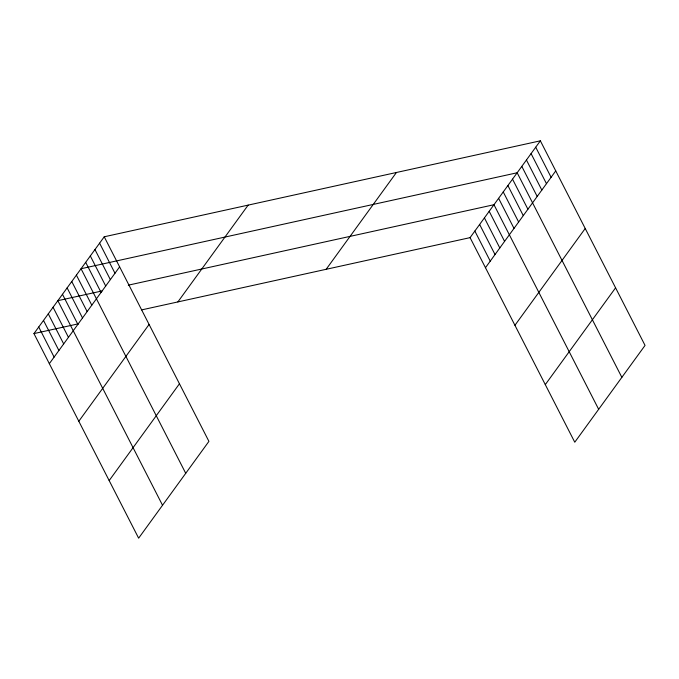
<?xml version="1.0" encoding="UTF-8"?>
<svg xmlns="http://www.w3.org/2000/svg" width="679" height="679" viewBox="0 0 679 679"><rect width="100%" height="100%" fill="white"/><g stroke="black" fill="none" stroke-linecap="round" stroke-linejoin="round"><path stroke-width="1.02" d="M104.235 236.784L208.92 441.367L138.643 538.175L33.95 333.593L104.235 236.784L540.357 140.825L645.05 345.407L574.765 442.216L470.08 237.633L540.357 140.825M49.338 363.664L119.623 266.855M78.806 421.252L149.091 324.443M177.873 301.926L248.158 205.117M109.166 480.588L179.451 383.771M326.158 269.3L396.434 172.491M485.468 267.704L555.745 170.896M514.937 325.292L585.222 228.483M545.296 384.628L615.581 287.82M102.13 290.935L57.842 300.678L162.536 505.261M128.297 285.172L493.973 204.718L598.666 409.301M33.95 333.593L78.238 323.849M141.639 309.896L470.08 237.633M535.723 147.216L551.11 177.287M531.08 153.607L546.468 183.678M526.446 159.998L541.834 190.069M521.803 166.38L537.191 196.452M621.854 377.354L517.169 172.772L81.039 268.731L185.732 473.314M512.526 179.163L527.914 209.234M507.892 185.554L523.28 215.625M503.249 191.945L518.637 222.016M498.615 198.327L514.003 228.399M489.194 211.305L504.582 241.376M484.416 217.891L499.803 247.954M479.637 224.469L495.025 254.54M474.859 231.055L490.246 261.126M99.592 243.167L114.98 273.238M94.958 249.558L110.346 279.629M90.315 255.949L105.703 286.02M85.681 262.34L101.069 292.411M76.404 275.114L91.792 305.185M71.762 281.505L87.15 311.576M67.128 287.896L82.515 317.967M62.485 294.287L77.873 324.358M53.064 307.256L68.452 337.327M48.285 313.842L63.673 343.913M43.507 320.429L58.895 350.491M38.728 327.006L54.116 357.078"/></g></svg>
